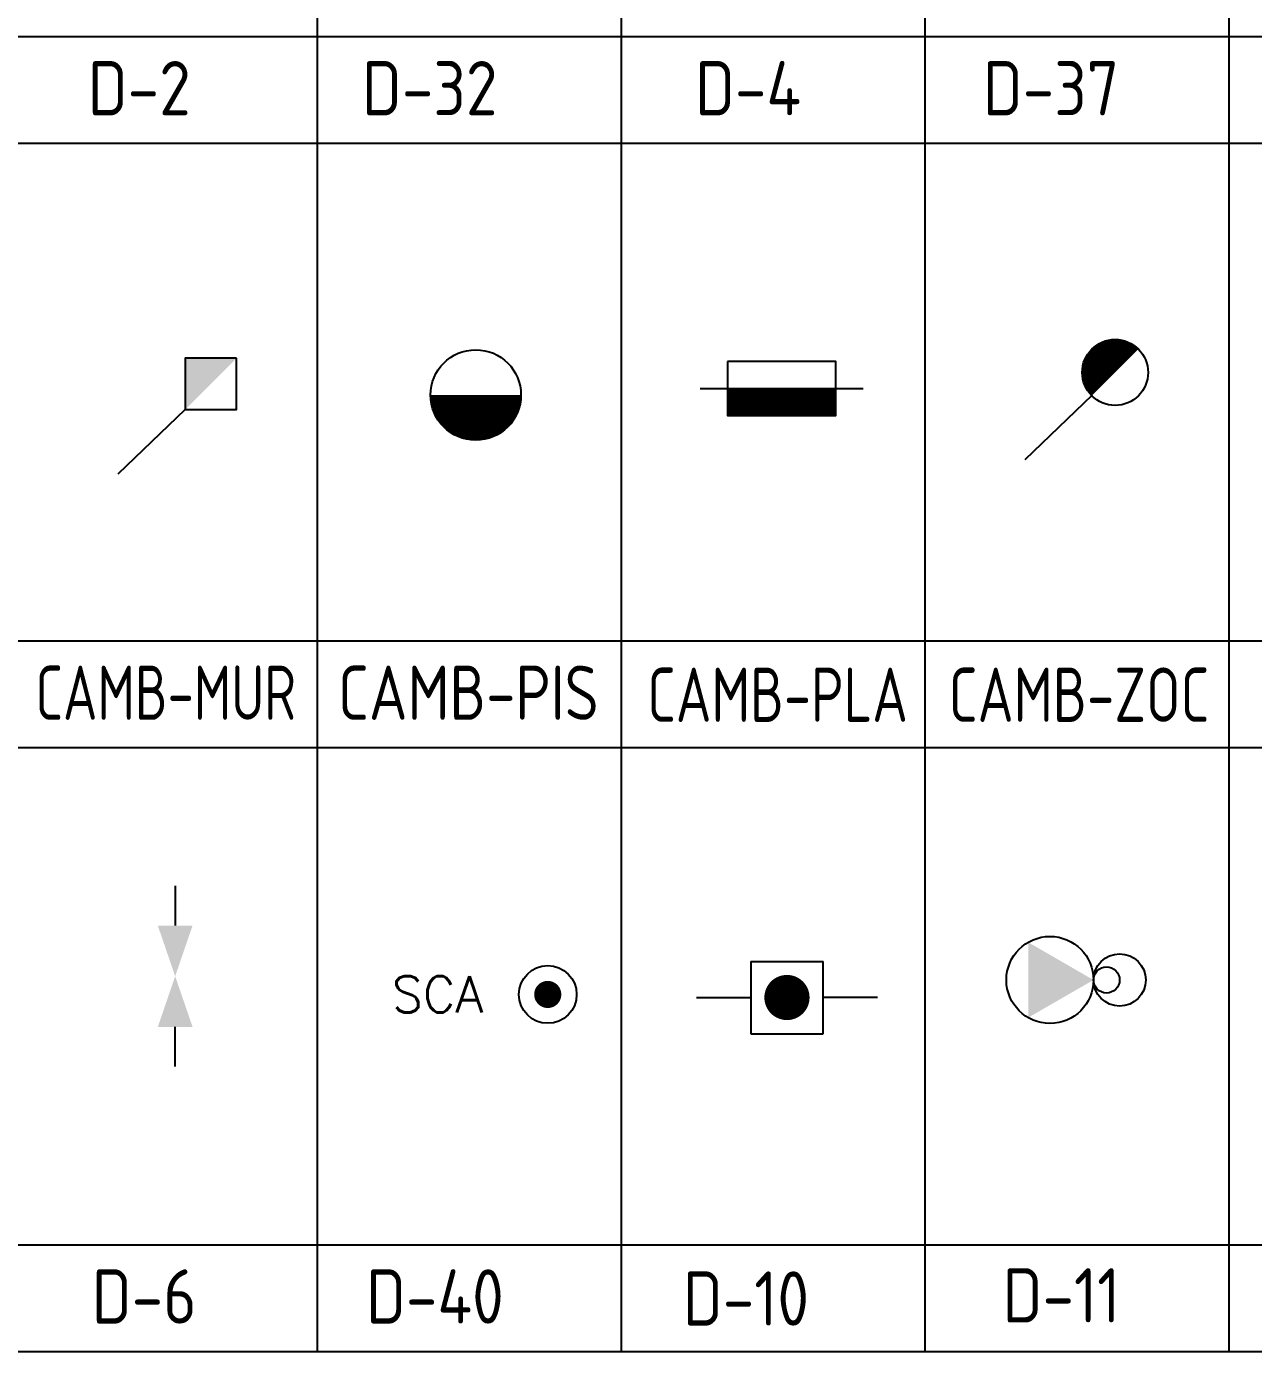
# Model space of a CAD drawing. Header units: millimetres. Extents: x 2198.5 to 2287.8, y 1208.8 to 1298.1.
# Drawn here: x 2259.01 to 2265.8, y 1237.71 to 1245.04 of the extents above; entities that cross this region are included whole.
import ezdxf
from ezdxf.enums import TextEntityAlignment as Align

# ---------------------------------------------------------------- set-up
doc = ezdxf.new("R2010")
doc.units = ezdxf.units.MM
for name, color, linetype in [('2', 7, 'Continuous'), ('FOF', 5, 'Continuous'), ('INSSANITARIA', 5, 'Continuous'), ('MUROS', 2, 'Continuous'), ('PISOS', 10, 'Continuous'), ('PLAFONES', 14, 'Continuous')]:
    doc.layers.add(name, color=color, linetype=linetype)
doc.styles.add('ARCHQUICK', font='ARCHQUIK.SHX')
doc.styles.add('ROMANS', font='romans')
doc.styles.get("Standard").update_dxf_attribs({"font": 'arial.ttf'})

# ---------------------------------------------------------------- blocks, each defined once
blk = doc.blocks.new('CAMB-MUR')
at = {"layer": 'MUROS'}
blk.add_line((0.1861, 0.1788), (0, 0), dxfattribs=at)
blk.add_lwpolyline([(0.3284, 0.3212), (0.1861, 0.3212), (0.1861, 0.1788), (0.3284, 0.1788)], close=True, dxfattribs=at)
blk.add_solid([(0.3284, 0.3212), (0.1861, 0.3212), (0.1861, 0.1788)], dxfattribs=at)
blk = doc.blocks.new('CAMB-PIS')
at = {"layer": 'PISOS', "color": 5, "const_width": 0.125}
blk.add_lwpolyline([(-0.0623, 0, 1), (0.0627, 0, 1)], format="xyb", dxfattribs=at)
at = {"layer": 'PISOS', "color": 2}
blk.add_circle((0, 0), 0.125, dxfattribs=at)
blk = doc.blocks.new('CAMB-PLA')
at = {"layer": 'PLAFONES', "color": 2}
blk.add_lwpolyline([(-0.375, 0.075), (-0.375, -0.075), (-0.075, -0.075), (-0.075, 0.075)], close=True, dxfattribs=at)
at = {"layer": 'PLAFONES'}
blk.add_lwpolyline([(-0.45, 0), (0, 0)], dxfattribs=at)
at = {"layer": 'PLAFONES', "color": 5, "const_width": 0.075}
blk.add_lwpolyline([(-0.375, -0.0378), (-0.075, -0.0378)], dxfattribs=at)
blk = doc.blocks.new('CAMB-ZOC')
at = {"layer": 'MUROS'}
blk.add_line((0.1861, 0.1788), (0, 0), dxfattribs=at)
at = {"layer": 'MUROS', "color": 5, "const_width": 0.0911}
blk.add_lwpolyline([(0.2818, 0.2738, 1), (0.2173, 0.2094, 1)], format="xyb", dxfattribs=at)
at = {"layer": 'MUROS', "color": 2}
blk.add_circle((0.2497, 0.2417), 0.0911, dxfattribs=at)
blk = doc.blocks.new('D-10')
at = {"layer": 'FOF'}
for p, q in [((0.15, 0.1), (0.35, 0.1)), ((0.15, 0.1), (0.15, -0.1)), ((0.35, -0.1), (0.35, 0.1)), ((0, 0), (0.15, 0)), ((0.5, 0), (0.35, 0)), ((0.15, -0.1), (0.35, -0.1))]:
    blk.add_line(p, q, dxfattribs=at)
at = {"layer": 'FOF', "const_width": 0.0625}
blk.add_lwpolyline([(0.2188, 0, 1), (0.2812, 0, 1)], format="xyb", close=True, dxfattribs=at)
at = {"layer": 'FOF', "flags": 11}
for tag, p in [('FONTANERIA-FRIA', (-0.022, 1.5676)), ('IFF', (-0.022, 1.401)), ('IFF-28', (1.1338, 0.9073))]:
    blk.add_attdef(tag, p, '', height=0.1, dxfattribs=at)
blk = doc.blocks.new('D-11')
at = {"layer": 'FOF'}
for centre, radius in [((0.1204, 0), 0.1204), ((0.313, 0), 0.0722), ((0.2768, 0), 0.0361)]:
    blk.add_circle(centre, radius, dxfattribs=at)
blk.add_solid([(0.0602, -0.1042), (0.2407, 0), (0.0602, 0.1042)], dxfattribs=at)
at = {"layer": 'FOF', "flags": 11}
for tag, p in [('FONTANERIA-FRIA', (-0.5785, 1.5676)), ('IFF', (-0.5785, 1.401)), ('IFF-29', (0.5773, 0.7406))]:
    blk.add_attdef(tag, p, '', height=0.1, dxfattribs=at)
blk = doc.blocks.new('D-40')
at = {"layer": 'INSSANITARIA', "const_width": 0.075}
blk.add_lwpolyline([(-0.0375, 0, 1), (0.0375, 0, 1)], format="xyb", close=True, dxfattribs=at)
at = {"layer": 'INSSANITARIA'}
blk.add_circle((0, 0), 0.1595, dxfattribs=at)
at = {"layer": 'INSSANITARIA', "style": 'ROMANS'}
blk.add_text('SCA', height=0.2, dxfattribs=at).set_placement((-0.8618, -0.0989))
blk = doc.blocks.new('D-6')
at = {"layer": 'FOF'}
for p, q in [((0, 0.5), (0, 0.39)), ((0, 0), (0, 0.11))]:
    blk.add_line(p, q, dxfattribs=at)
for points in [[(-0.048, 0.39), (0.048, 0.39), (0, 0.25)], [(0, 0.25), (0, 0.25), (-0.048, 0.11), (0.048, 0.11)]]:
    blk.add_solid(points, dxfattribs=at)
at = {"layer": 'FOF', "flags": 11}
for tag, p in [('FONTANERIA-FRIA', (-0.772, 2.3176)), ('IFF', (-0.772, 2.151)), ('IFF-24', (-0.772, 1.151))]:
    blk.add_attdef(tag, p, '', height=0.1, dxfattribs=at)

msp = doc.modelspace()

# ---------------------------------------------------------------- linework, layer by layer
at = {"layer": '2', "color": 4}
for p, q in [((2265.6627, 1237.7095), (2265.6627, 1267.7813)), ((2260.6227, 1237.7095), (2260.6227, 1254.4161)), ((2262.3027, 1237.7095), (2262.3027, 1254.4161)), ((2263.9827, 1237.7095), (2263.9827, 1254.4161)), ((2258.9427, 1244.9816), (2262.3027, 1244.9816)), ((2262.3027, 1244.9816), (2265.6627, 1244.9816)), ((2265.6627, 1244.9816), (2269.0227, 1244.9816)), ((2258.9427, 1244.3921), (2262.3027, 1244.3921)), ((2262.3027, 1244.3921), (2265.6627, 1244.3921)), ((2265.6627, 1244.3921), (2269.0227, 1244.3921)), ((2258.9427, 1241.6403), (2262.3027, 1241.6403)), ((2262.3027, 1241.6403), (2265.6627, 1241.6403)), ((2265.6627, 1241.6403), (2269.0227, 1241.6403)), ((2258.9427, 1241.0508), (2262.3027, 1241.0508)), ((2262.3027, 1241.0508), (2265.6627, 1241.0508)), ((2265.6627, 1241.0508), (2269.0227, 1241.0508)), ((2258.9427, 1238.299), (2262.3027, 1238.299)), ((2262.3027, 1238.299), (2265.6627, 1238.299)), ((2265.6627, 1238.299), (2269.0227, 1238.299)), ((2258.9427, 1237.7095), (2262.3027, 1237.7095)), ((2262.3027, 1237.7095), (2265.6627, 1237.7095)), ((2265.6627, 1237.7095), (2269.0227, 1237.7095))]:
    msp.add_line(p, q, dxfattribs=at)

# ---------------------------------------------------------------- block references
at = {"xscale": 2, "yscale": 2, "zscale": 2}
for name, p in [('CAMB-ZOC', (2264.5325, 1242.641)), ('CAMB-PIS', (2261.4978, 1242.9997)), ('CAMB-MUR', (2259.5191, 1242.5612)), ('CAMB-PLA', (2263.6384, 1243.0357)), ('D-6', (2259.8363, 1239.2849)), ('D-11', (2264.4309, 1239.7643)), ('D-10', (2262.7179, 1239.6673))]:
    msp.add_blockref(name, p, dxfattribs=at)
msp.add_blockref('D-40', (2261.8957, 1239.6841))

# ---------------------------------------------------------------- texts
at = {"layer": '2', "style": 'ARCHQUICK'}
for s, p in [('D-2', (2259.3534, 1244.5465)), ('D-32', (2260.869, 1244.5465)), ('D-4', (2262.71, 1244.5465)), ('D-37', (2264.3009, 1244.5465)), ('D-11', (2264.4103, 1237.8701)), ('D-6', (2259.3757, 1237.8639)), ('D-40', (2260.8914, 1237.8639)), ('D-10', (2262.6429, 1237.8527))]:
    msp.add_text(s, height=0.3, dxfattribs=at).set_placement(p)
for s, width, p, p2 in [('CAMB-MUR', 0.579504, (2259.0637, 1241.2031), (2260.5042, 1241.2031)), ('CAMB-PIS', 0.642252, (2260.7366, 1241.2031), (2262.1771, 1241.2031)), ('CAMB-PLA', 0.6002, (2262.446, 1241.1919), (2263.8865, 1241.1919)), ('CAMB-ZOC', 0.58967, (2264.1123, 1241.1919), (2265.5528, 1241.1919))]:
    msp.add_text(s, height=0.3, dxfattribs=dict(at, width=width)).set_placement(p, p2, align=Align.FIT)

doc.saveas('drawing.dxf')
